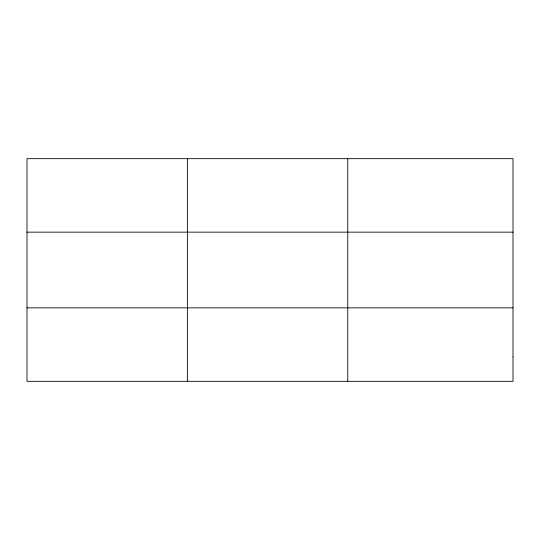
<?xml version="1.0" encoding="UTF-8"?>
<svg xmlns="http://www.w3.org/2000/svg" width="540" height="540" viewBox="0 0 540 540"><rect width="100%" height="100%" fill="white"/><g stroke="black" fill="none" stroke-linecap="round" stroke-linejoin="round"><path stroke-width="0.81" d="M187.38 158.672L187.38 381.328M347.76 158.672L347.76 381.328M27 232.146L513 232.146M27 307.854L513 307.854M513 356.839L513 381.328L27 381.328L27 158.672L513 158.672L513 356.839"/></g></svg>
